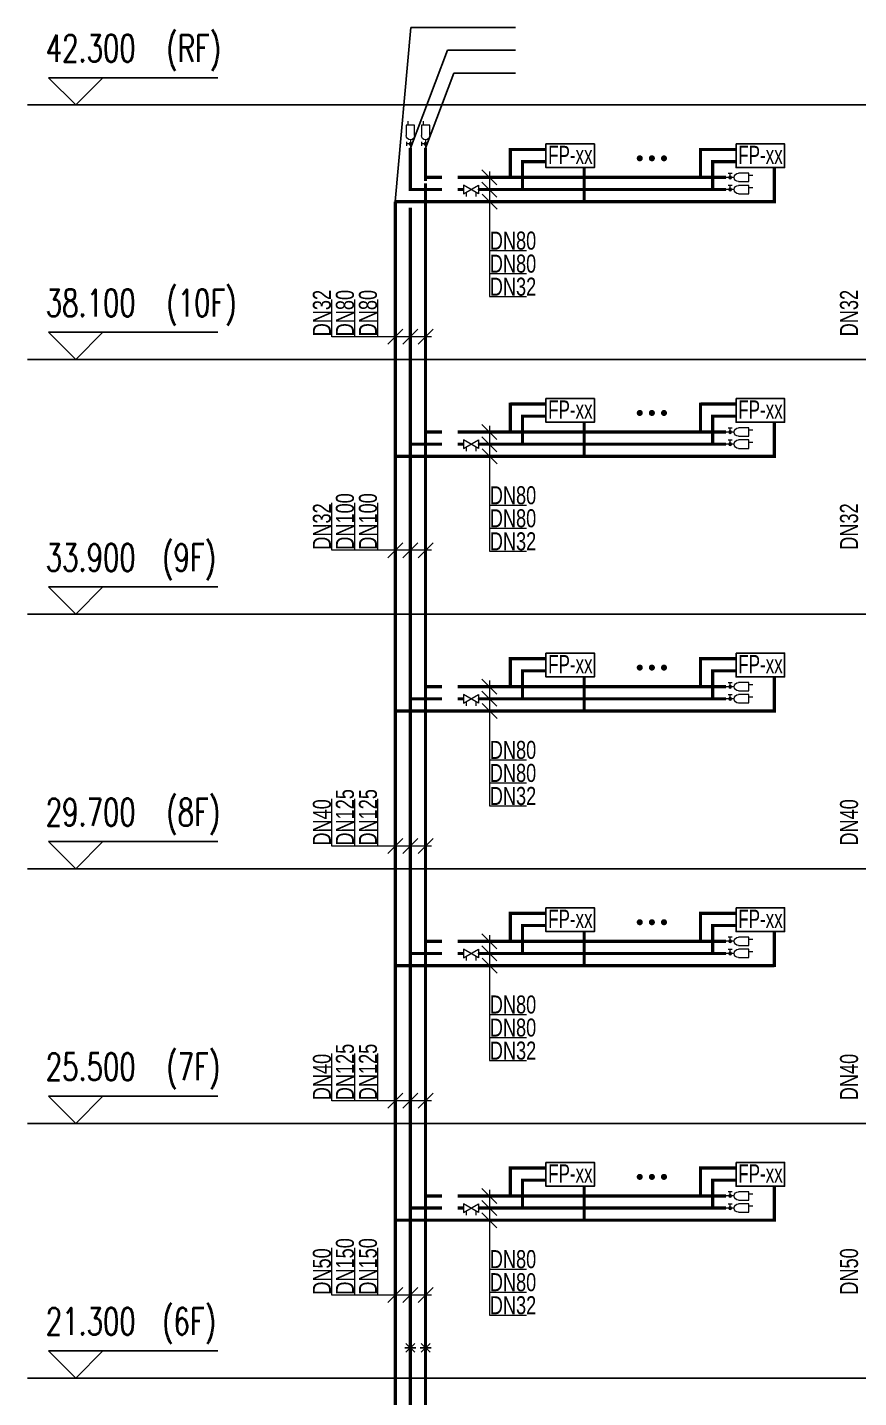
# Model space of a CAD drawing. Extents: x -777745 to 647905, y -207485 to 303235.
# Drawn here: x -358043 to -344324, y 25015 to 47615 of the extents above; entities that cross this region are included whole.
import ezdxf

# ---------------------------------------------------------------- set-up
doc = ezdxf.new("R2010")
doc.units = 0
doc.header["$LTSCALE"] = 1000
doc.linetypes.add('CENTER2', pattern=[1.125, 0.75, -0.125, 0.125, -0.125])
doc.linetypes.add('DASH', pattern=[0.35, 0.25, -0.1])
doc.layers.get('0').update_dxf_attribs({"linetype": 'CONTINUOUS'})
for name, color, linetype in [('DIM-空冷凝水', 3, 'CONTINUOUS'), ('DIM-空冷热供水', 3, 'CONTINUOUS'), ('DIM_ELEV', 3, 'CONTINUOUS'), ('EQ-风机盘管', 7, 'CONTINUOUS'), ('PIPE_DIM', 3, 'CONTINUOUS'), ('TEXT-风机盘管', 7, 'CONTINUOUS'), ('VALVE-空冷供水', 7, 'CONTINUOUS'), ('设备以及附件层', 7, 'CONTINUOUS')]:
    doc.layers.add(name, color=color, linetype=linetype)
for name, color, linetype, lineweight in [('H-DIM-空调', 7, 'CONTINUOUS', 20), ('H-KT-冷凝', 5, 'N_LINE', 35), ('H-KT-冷热供', 3, 'LRG_LINE', 35), ('H-KT-冷热回', 2, 'LRH_LINE', 35), ('H-KT-阀件', 7, 'CONTINUOUS', 20)]:
    doc.layers.add(name, color=color, linetype=linetype, lineweight=lineweight)
doc.styles.add('_TCH_DIM', font='SIMPLEX', dxfattribs={"bigfont": 'GBCBIG'})
doc.styles.add('_THVAC_PIPEDN', font='ROS', dxfattribs={"width": 0.8, "height": 3.5, "bigfont": 'JD'})
doc.styles.add('HZF', font='ROS', dxfattribs={"width": 0.75, "bigfont": 'JD'})
doc.styles.add('KHZ', font='ROMANS', dxfattribs={"width": 0.7, "bigfont": 'HZTXT'})
doc.linetypes.add('LRG_LINE', pattern='A,1.5,-0.1,["LRG",KHZ,S=0.1,R=0,X=-0.1,Y=-0.05],-0.2', length=1.8)
doc.linetypes.add('LRH_LINE', pattern='A,1.5,-0.1,["LRH",KHZ,S=0.1,R=0,X=-0.1,Y=-0.05],-0.2', length=1.8)
doc.linetypes.add('N_LINE', pattern='A,1.5,-0.1,["N",KHZ,S=0.1,R=0,X=-0.1,Y=-0.05],-0.02', length=1.62)

# ---------------------------------------------------------------- blocks, each defined once
blk = doc.blocks.new('$VALVE$00000964')
h = blk.add_hatch(color=256)
h.paths.add_polyline_path([(15, 46, 0.414214), (0, 61), (0, 31, 0.414214)])
h.paths.add_polyline_path([(0, 61, 0.414214), (-15, 46, 0.414214), (0, 31)])
for p, q in [((-46, 138), (-46, 251)), ((-46, 251), (46, 251)), ((23, 251), (23, 297)), ((46, 251), (46, 138)), ((0, 92), (0, 0)), ((15, 46), (44, 46)), ((44, 68), (44, 24))]:
    blk.add_line(p, q)
blk.add_circle((0, 46), 14.7)
blk.add_arc((0, 138), 46.1, 180, 0)
blk.add_point((0, 0))
blk = doc.blocks.new('$VALVE$00000929')
blk.add_lwpolyline([(-125, -72), (125, 72), (125, -72), (-125, 72)], close=True)
for points in [[(-80, -46), (-80, -116)], [(80, -46), (80, -116)]]:
    blk.add_lwpolyline(points)
for p in [(-125, 0), (125, 0)]:
    blk.add_point(p)
blk = doc.blocks.new('$VALVE$00000780')
at = {"layer": '设备以及附件层'}
for points in [[(-37, -37), (37, 37)], [(37, -37), (-37, 37)], [(0, 45), (0, -45)]]:
    blk.add_lwpolyline(points, dxfattribs=at)

msp = doc.modelspace()

# ---------------------------------------------------------------- hatches: boundary and pattern name
at = {"layer": 'H-KT-冷凝', "linetype": 'CENTER2'}
for points in [[(-345716.8, 44740.6), (-345690.6, 44740.6), (-345690.6, 44714.4)], [(-345716.8, 44740.6), (-345716.8, 44714.4), (-345690.6, 44714.4)], [(-345716.8, 40540.6), (-345690.6, 40540.6), (-345690.6, 40514.4)], [(-345716.8, 40540.6), (-345716.8, 40514.4), (-345690.6, 40514.4)], [(-345716.8, 36340.6), (-345690.6, 36340.6), (-345690.6, 36314.4)], [(-345716.8, 36340.6), (-345716.8, 36314.4), (-345690.6, 36314.4)], [(-345716.8, 32140.6), (-345690.6, 32140.6), (-345690.6, 32114.4)], [(-345716.8, 32140.6), (-345716.8, 32114.4), (-345690.6, 32114.4)], [(-345716.8, 27940.6), (-345690.6, 27940.6), (-345690.6, 27914.4)], [(-345716.8, 27940.6), (-345716.8, 27914.4), (-345690.6, 27914.4)]]:
    msp.add_hatch(color=256, dxfattribs=at).paths.add_polyline_path(points)
at = {"layer": 'H-KT-冷热供', "linetype": 'Continuous'}
for points in [[(-350071.2, 45601.8), (-350097.4, 45601.8), (-350097.4, 45628)], [(-350071.2, 45601.8), (-350071.2, 45628), (-350097.4, 45628)], [(-346933.3, 45601.8), (-346959.6, 45601.8), (-346959.6, 45628)], [(-346933.3, 45601.8), (-346933.3, 45628), (-346959.6, 45628)], [(-351471.2, 45140.6), (-351471.2, 45114.4), (-351497.5, 45114.4)], [(-351471.2, 45140.6), (-351497.5, 45140.6), (-351497.5, 45114.4)], [(-350071.2, 41401.8), (-350097.4, 41401.8), (-350097.4, 41428)], [(-350071.2, 41401.8), (-350071.2, 41428), (-350097.4, 41428)], [(-346933.3, 41401.8), (-346959.6, 41401.8), (-346959.6, 41428)], [(-346933.3, 41401.8), (-346933.3, 41428), (-346959.6, 41428)], [(-350071.2, 37201.8), (-350097.4, 37201.8), (-350097.4, 37228)], [(-350071.2, 37201.8), (-350071.2, 37228), (-350097.4, 37228)], [(-346933.3, 37201.8), (-346959.6, 37201.8), (-346959.6, 37228)], [(-346933.3, 37201.8), (-346933.3, 37228), (-346959.6, 37228)], [(-350071.2, 33001.8), (-350097.4, 33001.8), (-350097.4, 33028)], [(-350071.2, 33001.8), (-350071.2, 33028), (-350097.4, 33028)], [(-346933.3, 33001.8), (-346959.6, 33001.8), (-346959.6, 33028)], [(-346933.3, 33001.8), (-346933.3, 33028), (-346959.6, 33028)], [(-350071.2, 28801.8), (-350097.4, 28801.8), (-350097.4, 28828)], [(-350071.2, 28801.8), (-350071.2, 28828), (-350097.4, 28828)], [(-346933.3, 28801.8), (-346959.6, 28801.8), (-346959.6, 28828)], [(-346933.3, 28801.8), (-346933.3, 28828), (-346959.6, 28828)]]:
    msp.add_hatch(color=256, dxfattribs=at).paths.add_polyline_path(points)
at = {"layer": 'H-KT-冷热回', "linetype": 'DASH'}
for points in [[(-349871.2, 45401.8), (-349897.4, 45401.8), (-349897.4, 45428)], [(-349871.2, 45401.8), (-349871.2, 45428), (-349897.4, 45428)], [(-346733.3, 45401.8), (-346759.6, 45401.8), (-346759.6, 45428)], [(-346733.3, 45401.8), (-346733.3, 45428), (-346759.6, 45428)], [(-351721.2, 44940.6), (-351747.5, 44940.6), (-351747.5, 44914.4)], [(-351721.2, 44940.6), (-351721.2, 44914.4), (-351747.5, 44914.4)], [(-349871.2, 41201.8), (-349897.4, 41201.8), (-349897.4, 41228)], [(-349871.2, 41201.8), (-349871.2, 41228), (-349897.4, 41228)], [(-346733.3, 41201.8), (-346759.6, 41201.8), (-346759.6, 41228)], [(-346733.3, 41201.8), (-346733.3, 41228), (-346759.6, 41228)], [(-349871.2, 37001.8), (-349897.4, 37001.8), (-349897.4, 37028)], [(-349871.2, 37001.8), (-349871.2, 37028), (-349897.4, 37028)], [(-346733.3, 37001.8), (-346759.6, 37001.8), (-346759.6, 37028)], [(-346733.3, 37001.8), (-346733.3, 37028), (-346759.6, 37028)], [(-349871.2, 32801.8), (-349897.4, 32801.8), (-349897.4, 32828)], [(-349871.2, 32801.8), (-349871.2, 32828), (-349897.4, 32828)], [(-346733.3, 32801.8), (-346759.6, 32801.8), (-346759.6, 32828)], [(-346733.3, 32801.8), (-346733.3, 32828), (-346759.6, 32828)], [(-349871.2, 28601.8), (-349897.4, 28601.8), (-349897.4, 28628)], [(-349871.2, 28601.8), (-349871.2, 28628), (-349897.4, 28628)], [(-346733.3, 28601.8), (-346759.6, 28601.8), (-346759.6, 28628)], [(-346733.3, 28601.8), (-346733.3, 28628), (-346759.6, 28628)]]:
    msp.add_hatch(color=256, dxfattribs=at).paths.add_polyline_path(points)

# ---------------------------------------------------------------- linework, layer by layer
for p, q in [((-358042.6, 46335.7), (-285402.2, 46335.7)), ((-358042.6, 42135.7), (-285402.2, 42135.7)), ((-358042.6, 37935.7), (-285402.2, 37935.7)), ((-358042.6, 33735.7), (-285402.2, 33735.7)), ((-358042.6, 29535.7), (-285402.2, 29535.7)), ((-358042.6, 25335.7), (-285402.2, 25335.7))]:
    msp.add_line(p, q)
at = {"const_width": 50}
for points in [[(-347961.4, 45455.5, 1), (-347911.4, 45455.5, 1)], [(-347761.4, 45455.5, 1), (-347711.4, 45455.5, 1)], [(-347561.4, 45455.5, 1), (-347511.4, 45455.5, 1)], [(-347961.4, 41255.5, 1), (-347911.4, 41255.5, 1)], [(-347761.4, 41255.5, 1), (-347711.4, 41255.5, 1)], [(-347561.4, 41255.5, 1), (-347511.4, 41255.5, 1)], [(-347961.4, 37055.5, 1), (-347911.4, 37055.5, 1)], [(-347761.4, 37055.5, 1), (-347711.4, 37055.5, 1)], [(-347561.4, 37055.5, 1), (-347511.4, 37055.5, 1)], [(-347961.4, 32855.5, 1), (-347911.4, 32855.5, 1)], [(-347761.4, 32855.5, 1), (-347711.4, 32855.5, 1)], [(-347561.4, 32855.5, 1), (-347511.4, 32855.5, 1)], [(-347961.4, 28655.5, 1), (-347911.4, 28655.5, 1)], [(-347761.4, 28655.5, 1), (-347711.4, 28655.5, 1)], [(-347561.4, 28655.5, 1), (-347511.4, 28655.5, 1)]]:
    msp.add_lwpolyline(points, format="xyb", close=True, dxfattribs=at)
at = {"layer": 'DIM-空冷凝水'}
for p, q in [((-351721.2, 45623.3), (-351110, 47241.7)), ((-351471.2, 45623.3), (-351004.2, 46860.1))]:
    msp.add_line(p, q, dxfattribs=at)
at = {"layer": 'DIM-空冷热供水'}
msp.add_line((-349984.4, 46860.1), (-351004.2, 46860.1), dxfattribs=at)
at = {"layer": 'DIM_ELEV'}
for p, q in [((-357244.8, 46335.7), (-357694.8, 46785.7)), ((-357694.8, 46785.7), (-354898.8, 46785.7)), ((-357244.8, 46335.7), (-356794.8, 46785.7)), ((-357244.8, 42135.7), (-357694.8, 42585.7)), ((-357694.8, 42585.7), (-354898.8, 42585.7)), ((-357244.8, 42135.7), (-356794.8, 42585.7)), ((-357244.8, 37935.7), (-357694.8, 38385.7)), ((-357694.8, 38385.7), (-354898.8, 38385.7)), ((-357244.8, 37935.7), (-356794.8, 38385.7)), ((-357244.8, 33735.7), (-357694.8, 34185.7)), ((-357694.8, 34185.7), (-354898.8, 34185.7)), ((-357244.8, 33735.7), (-356794.8, 34185.7)), ((-357244.8, 29535.7), (-357694.8, 29985.7)), ((-357694.8, 29985.7), (-354898.8, 29985.7)), ((-357244.8, 29535.7), (-356794.8, 29985.7)), ((-357244.8, 25335.7), (-357694.8, 25785.7)), ((-357694.8, 25785.7), (-354898.8, 25785.7)), ((-357244.8, 25335.7), (-356794.8, 25785.7))]:
    msp.add_line(p, q, dxfattribs=at)
at = {"layer": 'EQ-风机盘管', "color": 4}
for points in [[(-349485.3, 45693.9), (-348685.1, 45693.9), (-348685.1, 45301.8), (-349485.3, 45301.8)], [(-346347.4, 45693.9), (-345547.3, 45693.9), (-345547.3, 45301.8), (-346347.4, 45301.8)], [(-349485.3, 41493.9), (-348685.1, 41493.9), (-348685.1, 41101.8), (-349485.3, 41101.8)], [(-346347.4, 41493.9), (-345547.3, 41493.9), (-345547.3, 41101.8), (-346347.4, 41101.8)], [(-349485.3, 37293.9), (-348685.1, 37293.9), (-348685.1, 36901.8), (-349485.3, 36901.8)], [(-346347.4, 37293.9), (-345547.3, 37293.9), (-345547.3, 36901.8), (-346347.4, 36901.8)], [(-349485.3, 33093.9), (-348685.1, 33093.9), (-348685.1, 32701.8), (-349485.3, 32701.8)], [(-346347.4, 33093.9), (-345547.3, 33093.9), (-345547.3, 32701.8), (-346347.4, 32701.8)], [(-349485.3, 28893.9), (-348685.1, 28893.9), (-348685.1, 28501.8), (-349485.3, 28501.8)], [(-346347.4, 28893.9), (-345547.3, 28893.9), (-345547.3, 28501.8), (-346347.4, 28501.8)]]:
    msp.add_lwpolyline(points, close=True, dxfattribs=at)
at = {"layer": 'H-DIM-空调'}
for p, q in [((-350542.4, 45264.4), (-350294.9, 45016.9)), ((-350418.6, 45240.6), (-350418.6, 43634.8)), ((-350542.4, 45064.4), (-350294.9, 44816.9)), ((-350536.7, 44864.4), (-350289.2, 44616.9)), ((-350418.6, 43934.8), (-349803.1, 43934.8)), ((-350418.6, 43934.8), (-350418.6, 43174.8)), ((-350418.6, 43554.8), (-349803.1, 43554.8)), ((-350418.6, 43174.8), (-349803.1, 43174.8)), ((-353019.1, 42511.8), (-353019.1, 43127.3)), ((-352639.1, 42511.8), (-352639.1, 43127.3)), ((-352259.1, 42511.8), (-352259.1, 43127.3)), ((-352259.1, 42511.8), (-353019.1, 42511.8)), ((-351371.2, 42511.8), (-352259.1, 42511.8)), ((-352095, 42388.1), (-351847.5, 42635.6)), ((-351845, 42388.1), (-351597.5, 42635.6)), ((-351595, 42388.1), (-351347.5, 42635.6)), ((-350542.4, 41064.4), (-350294.9, 40816.9)), ((-350418.6, 41040.6), (-350418.6, 39434.8)), ((-350542.4, 40864.4), (-350294.9, 40616.9)), ((-350536.7, 40664.4), (-350289.2, 40416.9)), ((-353019.1, 38991.8), (-353019.1, 39772.5)), ((-352639.1, 38991.8), (-352639.1, 39772.5)), ((-352259.1, 38991.8), (-352259.1, 39772.5)), ((-350418.6, 39734.8), (-349803.1, 39734.8)), ((-350418.6, 39734.8), (-350418.6, 38974.8)), ((-350418.6, 39354.8), (-349803.1, 39354.8)), ((-352095, 38868.1), (-351847.5, 39115.6)), ((-351845, 38868.1), (-351597.5, 39115.6)), ((-351595, 38868.1), (-351347.5, 39115.6)), ((-352259.1, 38991.8), (-353019.1, 38991.8)), ((-351371.2, 38991.8), (-352259.1, 38991.8)), ((-350418.6, 38974.8), (-349803.1, 38974.8)), ((-350542.4, 36864.4), (-350294.9, 36616.9)), ((-350418.6, 36840.6), (-350418.6, 35234.8)), ((-350542.4, 36664.4), (-350294.9, 36416.9)), ((-350536.7, 36464.4), (-350289.2, 36216.9)), ((-350418.6, 35534.8), (-349803.1, 35534.8)), ((-350418.6, 35534.8), (-350418.6, 34774.8)), ((-350418.6, 35154.8), (-349803.1, 35154.8)), ((-353019.1, 34111.8), (-353019.1, 34892.5)), ((-352639.1, 34111.8), (-352639.1, 34892.5)), ((-352259.1, 34111.8), (-352259.1, 34892.5)), ((-350418.6, 34774.8), (-349803.1, 34774.8)), ((-352095, 33988.1), (-351847.5, 34235.6)), ((-351845, 33988.1), (-351597.5, 34235.6)), ((-351595, 33988.1), (-351347.5, 34235.6)), ((-352259.1, 34111.8), (-353019.1, 34111.8)), ((-351371.2, 34111.8), (-352259.1, 34111.8)), ((-350542.4, 32664.4), (-350294.9, 32416.9)), ((-350418.6, 32640.6), (-350418.6, 31034.8)), ((-350542.4, 32464.4), (-350294.9, 32216.9)), ((-350536.7, 32264.4), (-350289.2, 32016.9)), ((-350418.6, 31334.8), (-349803.1, 31334.8)), ((-350418.6, 31334.8), (-350418.6, 30574.8)), ((-350418.6, 30954.8), (-349803.1, 30954.8)), ((-353019.1, 29911.8), (-353019.1, 30692.5)), ((-352639.1, 29911.8), (-352639.1, 30692.5)), ((-352259.1, 29911.8), (-352259.1, 30692.5)), ((-350418.6, 30574.8), (-349803.1, 30574.8)), ((-352259.1, 29911.8), (-353019.1, 29911.8)), ((-351371.2, 29911.8), (-352259.1, 29911.8)), ((-352095, 29788.1), (-351847.5, 30035.6)), ((-351845, 29788.1), (-351597.5, 30035.6)), ((-351595, 29788.1), (-351347.5, 30035.6)), ((-350542.4, 28464.4), (-350294.9, 28216.9)), ((-350542.4, 28264.4), (-350294.9, 28016.9)), ((-350418.6, 28440.6), (-350418.6, 26834.8)), ((-350542.4, 28061.6), (-350294.9, 27814.1)), ((-353019.1, 26704.7), (-353019.1, 27485.4)), ((-352639.1, 26704.7), (-352639.1, 27485.4)), ((-352259.1, 26704.7), (-352259.1, 27485.4)), ((-350418.6, 27134.8), (-349803.1, 27134.8)), ((-350418.6, 27134.8), (-350418.6, 26374.8)), ((-352259.1, 26704.7), (-353019.1, 26704.7)), ((-351371.2, 26704.7), (-352259.1, 26704.7)), ((-352095, 26580.9), (-351847.5, 26828.4)), ((-351845, 26580.9), (-351597.5, 26828.4)), ((-351595, 26580.9), (-351347.5, 26828.4)), ((-350418.6, 26754.8), (-349803.1, 26754.8)), ((-350418.6, 26374.8), (-349803.1, 26374.8))]:
    msp.add_line(p, q, dxfattribs=at)
at = {"layer": 'H-KT-冷凝', "linetype": 'CENTER2', "ltscale": 1.5, "const_width": 52.5}
for points in [[(-348854.7, 44740.6), (-348854.7, 45301.8)], [(-345716.8, 44740.6), (-345716.8, 45301.8)], [(-351971.2, 44740.6), (-348854.7, 44740.6)], [(-351971.2, 40040.6), (-351971.2, 44740.6)], [(-348854.7, 44740.6), (-345716.8, 44740.6)], [(-348854.7, 40540.6), (-348854.7, 41101.8)], [(-345716.8, 40540.6), (-345716.8, 41101.8)], [(-351971.2, 40540.6), (-348854.7, 40540.6)], [(-348854.7, 40540.6), (-345716.8, 40540.6)], [(-351971.2, 35840.6), (-351971.2, 40040.6)], [(-348854.7, 36340.6), (-348854.7, 36901.8)], [(-345716.8, 36340.6), (-345716.8, 36901.8)], [(-351971.2, 36340.6), (-348854.7, 36340.6)], [(-348854.7, 36340.6), (-345716.8, 36340.6)], [(-351971.2, 31640.6), (-351971.2, 35840.6)], [(-348854.7, 32140.6), (-348854.7, 32701.8)], [(-345716.8, 32140.6), (-345716.8, 32701.8)], [(-351971.2, 32140.6), (-348854.7, 32140.6)], [(-348854.7, 32140.6), (-345716.8, 32140.6)], [(-351971.2, 27440.6), (-351971.2, 31640.6)], [(-348854.7, 27940.6), (-348854.7, 28501.8)], [(-345716.8, 27940.6), (-345716.8, 28501.8)], [(-351971.2, 27940.6), (-348854.7, 27940.6)], [(-348854.7, 27940.6), (-345716.8, 27940.6)], [(-351971.2, 23240.6), (-351971.2, 27440.6)]]:
    msp.add_lwpolyline(points, dxfattribs=at)
at = {"layer": 'H-KT-冷热供', "linetype": 'Continuous', "ltscale": 1.5, "const_width": 52.5}
for points in [[(-351471.2, 45083.3), (-351471.2, 45623.3)], [(-350071.2, 45140.6), (-350071.2, 45601.8)], [(-350071.2, 45601.8), (-349485.3, 45601.8)], [(-346933.3, 45140.6), (-346933.3, 45601.8)], [(-346933.3, 45601.8), (-346347.4, 45601.8)], [(-351471.2, 45140.6), (-351199.2, 45140.6)], [(-351471.2, 45140.6), (-351471.2, 45083.3)], [(-351471.2, 40940.6), (-351471.2, 45040.6)], [(-350943.2, 45140.6), (-350071.2, 45140.6)], [(-350071.2, 45140.6), (-346933.3, 45140.6)], [(-346933.3, 45140.6), (-346514.2, 45140.6)], [(-350071.2, 40940.6), (-350071.2, 41401.8)], [(-350071.2, 41401.8), (-349485.3, 41401.8)], [(-346933.3, 40940.6), (-346933.3, 41401.8)], [(-346933.3, 41401.8), (-346347.4, 41401.8)], [(-351471.2, 36440.6), (-351471.2, 40940.6)], [(-351471.2, 40940.6), (-351199.2, 40940.6)], [(-350943.2, 40940.6), (-350071.2, 40940.6)], [(-350071.2, 40940.6), (-346933.3, 40940.6)], [(-346933.3, 40940.6), (-346514.2, 40940.6)], [(-350071.2, 36740.6), (-350071.2, 37201.8)], [(-350071.2, 37201.8), (-349485.3, 37201.8)], [(-346933.3, 36740.6), (-346933.3, 37201.8)], [(-346933.3, 37201.8), (-346347.4, 37201.8)], [(-351471.2, 36740.6), (-351199.2, 36740.6)], [(-350943.2, 36740.6), (-350071.2, 36740.6)], [(-350071.2, 36740.6), (-346933.3, 36740.6)], [(-346933.3, 36740.6), (-346514.2, 36740.6)], [(-351471.2, 32540.6), (-351471.2, 36440.6)], [(-350071.2, 32540.6), (-350071.2, 33001.8)], [(-350071.2, 33001.8), (-349485.3, 33001.8)], [(-346933.3, 32540.6), (-346933.3, 33001.8)], [(-346933.3, 33001.8), (-346347.4, 33001.8)], [(-351471.2, 28040.6), (-351471.2, 32540.6)], [(-351471.2, 32540.6), (-351199.2, 32540.6)], [(-350943.2, 32540.6), (-350071.2, 32540.6)], [(-350071.2, 32540.6), (-346933.3, 32540.6)], [(-346933.3, 32540.6), (-346514.2, 32540.6)], [(-350071.2, 28340.6), (-350071.2, 28801.8)], [(-350071.2, 28801.8), (-349485.3, 28801.8)], [(-346933.3, 28340.6), (-346933.3, 28801.8)], [(-346933.3, 28801.8), (-346347.4, 28801.8)], [(-351471.2, 28340.6), (-351199.2, 28340.6)], [(-350943.2, 28340.6), (-350071.2, 28340.6)], [(-350071.2, 28340.6), (-346933.3, 28340.6)], [(-346933.3, 28340.6), (-346514.2, 28340.6)], [(-351471.2, 23840.6), (-351471.2, 28040.6)]]:
    msp.add_lwpolyline(points, dxfattribs=at)
at = {"layer": 'H-KT-冷热回', "linetype": 'DASH', "ltscale": 1.5, "const_width": 52.5}
for points in [[(-351721.2, 44940.6), (-351721.2, 45623.3)], [(-349871.2, 44940.6), (-349871.2, 45401.8)], [(-349871.2, 45401.8), (-349485.3, 45401.8)], [(-346733.3, 44940.6), (-346733.3, 45401.8)], [(-346733.3, 45401.8), (-346347.4, 45401.8)], [(-351721.2, 44940.6), (-351199.2, 44940.6)], [(-350943.2, 44940.6), (-350846.4, 44940.6)], [(-350596, 44940.6), (-349871.2, 44940.6)], [(-349871.2, 44940.6), (-346733.3, 44940.6)], [(-346733.3, 44940.6), (-346514.2, 44940.6)], [(-351721.2, 40240.6), (-351721.2, 44640.6)], [(-349871.2, 40740.6), (-349871.2, 41201.8)], [(-349871.2, 41201.8), (-349485.3, 41201.8)], [(-346733.3, 40740.6), (-346733.3, 41201.8)], [(-346733.3, 41201.8), (-346347.4, 41201.8)], [(-351721.2, 40740.6), (-351199.2, 40740.6)], [(-350943.2, 40740.6), (-350846.4, 40740.6)], [(-350596, 40740.6), (-349871.2, 40740.6)], [(-349871.2, 40740.6), (-346733.3, 40740.6)], [(-346733.3, 40740.6), (-346514.2, 40740.6)], [(-351721.2, 36040.6), (-351721.2, 40240.6)], [(-349871.2, 36540.6), (-349871.2, 37001.8)], [(-349871.2, 37001.8), (-349485.3, 37001.8)], [(-346733.3, 36540.6), (-346733.3, 37001.8)], [(-346733.3, 37001.8), (-346347.4, 37001.8)], [(-351721.2, 36540.6), (-351199.2, 36540.6)], [(-350943.2, 36540.6), (-350846.4, 36540.6)], [(-350596, 36540.6), (-349871.2, 36540.6)], [(-349871.2, 36540.6), (-346733.3, 36540.6)], [(-346733.3, 36540.6), (-346514.2, 36540.6)], [(-351721.2, 32140.6), (-351721.2, 36040.6)], [(-349871.2, 32340.6), (-349871.2, 32801.8)], [(-349871.2, 32801.8), (-349485.3, 32801.8)], [(-346733.3, 32340.6), (-346733.3, 32801.8)], [(-346733.3, 32801.8), (-346347.4, 32801.8)], [(-351721.2, 32340.6), (-351199.2, 32340.6)], [(-350943.2, 32340.6), (-350846.4, 32340.6)], [(-350596, 32340.6), (-349871.2, 32340.6)], [(-349871.2, 32340.6), (-346733.3, 32340.6)], [(-346733.3, 32340.6), (-346514.2, 32340.6)], [(-351721.2, 27640.6), (-351721.2, 32140.6)], [(-349871.2, 28140.6), (-349871.2, 28601.8)], [(-349871.2, 28601.8), (-349485.3, 28601.8)], [(-346733.3, 28140.6), (-346733.3, 28601.8)], [(-346733.3, 28601.8), (-346347.4, 28601.8)], [(-351721.2, 28140.6), (-351199.2, 28140.6)], [(-350943.2, 28140.6), (-350846.4, 28140.6)], [(-350596, 28140.6), (-349871.2, 28140.6)], [(-349871.2, 28140.6), (-346733.3, 28140.6)], [(-346733.3, 28140.6), (-346514.2, 28140.6)], [(-351721.2, 23440.6), (-351721.2, 27640.6)]]:
    msp.add_lwpolyline(points, dxfattribs=at)
at = {"layer": 'PIPE_DIM'}
for p, q in [((-351971.2, 44740.6), (-351715, 47614.9)), ((-349984.4, 47614.9), (-351715, 47614.9)), ((-349984.4, 47241.7), (-351110, 47241.7))]:
    msp.add_line(p, q, dxfattribs=at)

# ---------------------------------------------------------------- block references
at = {"layer": 'H-KT-阀件', "xscale": -1.5, "yscale": 1.5, "zscale": 1.5}
for p in [(-351721.2, 45623.3), (-351471.2, 45623.3)]:
    msp.add_blockref('$VALVE$00000964', p, dxfattribs=at)
at = {"layer": 'H-KT-阀件', "xscale": -1.5, "yscale": 1.5, "zscale": 1.5, "rotation": 270}
for p in [(-346514.2, 45140.6), (-346514.2, 44940.6), (-346514.2, 40940.6), (-346514.2, 40740.6), (-346514.2, 36740.6), (-346514.2, 36540.6), (-346514.2, 32540.6), (-346514.2, 32340.6), (-346514.2, 28340.6), (-346514.2, 28140.6)]:
    msp.add_blockref('$VALVE$00000964', p, dxfattribs=at)
at = {"layer": 'H-KT-阀件'}
for p in [(-350721.2, 44940.6), (-350721.2, 40740.6), (-350721.2, 36540.6), (-350721.2, 32340.6), (-350721.2, 28140.6)]:
    msp.add_blockref('$VALVE$00000929', p, dxfattribs=at)
at = {"layer": 'VALVE-空冷供水', "xscale": 2, "yscale": 2, "zscale": 2, "rotation": 90}
for p in [(-351721.2, 25835.7), (-351471.2, 25835.7)]:
    msp.add_blockref('$VALVE$00000780', p, dxfattribs=at)

# ---------------------------------------------------------------- texts
at = {"layer": 'DIM_ELEV', "color": 7, "style": '_TCH_DIM', "width": 0.705882}
for s, p in [('42.300', (-357739.8, 47048.2)), ('(RF)', (-355750.8, 47048.2)), ('38.100', (-357739.8, 42848.2)), ('(10F)', (-355750.8, 42848.2)), ('(9F)', (-355819.8, 38648.2)), ('33.900', (-357739.8, 38648.2)), ('29.700', (-357739.8, 34448.2)), ('(8F)', (-355750.8, 34448.2)), ('(7F)', (-355750.8, 30248.2)), ('25.500', (-357739.8, 30248.2)), ('21.300', (-357739.8, 26048.2)), ('(6F)', (-355819.8, 26048.2))]:
    msp.add_text(s, height=446.25, dxfattribs=at).set_placement(p)
at = {"layer": 'H-DIM-空调', "color": 7, "style": '_THVAC_PIPEDN', "width": 0.752941}
for s, p in [('DN80', (-350411.1, 43949.8)), ('DN80', (-350411.1, 43569.8)), ('DN32', (-350411.1, 43189.8)), ('DN80', (-350411.1, 39749.8)), ('DN80', (-350411.1, 39369.8)), ('DN32', (-350411.1, 38989.8)), ('DN80', (-350411.1, 35549.8)), ('DN80', (-350411.1, 35169.8)), ('DN32', (-350411.1, 34789.8)), ('DN80', (-350411.1, 31349.8)), ('DN80', (-350411.1, 30969.8)), ('DN32', (-350411.1, 30589.8)), ('DN80', (-350411.1, 27149.8)), ('DN80', (-350411.1, 26769.8)), ('DN32', (-350411.1, 26389.8))]:
    msp.add_text(s, height=297.5, dxfattribs=at).set_placement(p)
for s, p in [('DN32', (-353034.1, 42519.3)), ('DN80', (-352654.1, 42519.3)), ('DN80', (-352274.1, 42519.3)), ('DN32', (-344334.1, 42519.3)), ('DN100', (-352654.1, 38999.3)), ('DN100', (-352274.1, 38999.3)), ('DN32', (-353034.1, 38999.3)), ('DN32', (-344334.1, 38999.3)), ('DN125', (-352654.1, 34119.3)), ('DN125', (-352274.1, 34119.3)), ('DN40', (-353034.1, 34119.3)), ('DN40', (-344334.1, 34119.3)), ('DN125', (-352654.1, 29919.3)), ('DN125', (-352274.1, 29919.3)), ('DN40', (-353034.1, 29919.3)), ('DN40', (-344334.1, 29919.3)), ('DN150', (-352654.1, 26712.2)), ('DN150', (-352274.1, 26712.2)), ('DN50', (-353034.1, 26712.2)), ('DN50', (-344334.1, 26712.2))]:
    msp.add_text(s, height=297.5, rotation=90, dxfattribs=at).set_placement(p)
at = {"layer": 'TEXT-风机盘管', "style": 'HZF', "width": 0.7}
for p in [(-349448, 45361.9), (-346310.1, 45361.9), (-349448, 41161.9), (-346310.1, 41161.9), (-349448, 36961.9), (-346310.1, 36961.9), (-349448, 32761.9), (-346310.1, 32761.9), (-349448, 28561.9), (-346310.1, 28561.9)]:
    msp.add_text('FP-xx', height=300, dxfattribs=at).set_placement(p)

doc.saveas('drawing.dxf')
